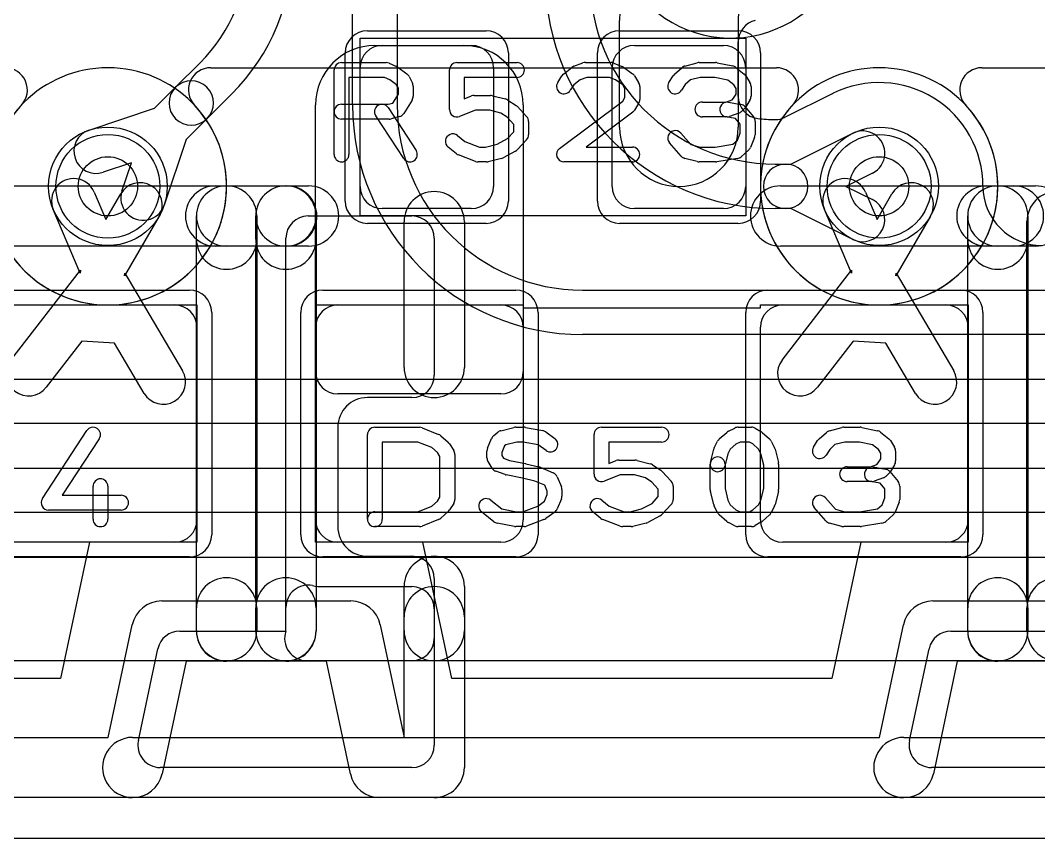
# Model space of a CAD drawing. Extents: x 0 to 23.1, y -0.5 to 20.
# Drawn here: x 5.005 to 8.438, y 0 to 2.76 of the extents above; entities that cross this region are included whole.
import ezdxf

# ---------------------------------------------------------------- set-up
doc = ezdxf.new("R2010")
doc.units = 0
for name, color, linetype in [('Hole', 1, 'CONTINUOUS'), ('L1', 3, 'CONTINUOUS'), ('L2', 3, 'CONTINUOUS'), ('L3', 3, 'CONTINUOUS'), ('L4', 3, 'CONTINUOUS'), ('MetalMask-A', 176, 'CONTINUOUS'), ('Outline', 7, 'CONTINUOUS'), ('PartsArea-A', 111, 'CONTINUOUS'), ('PartsSilk-A', 221, 'CONTINUOUS'), ('Resist-A', 2, 'CONTINUOUS'), ('Resist-B', 2, 'CONTINUOUS'), ('Silk-A', 140, 'CONTINUOUS')]:
    doc.layers.add(name, color=color, linetype=linetype)

msp = doc.modelspace()

# ---------------------------------------------------------------- linework, layer by layer
at = {"layer": 'Hole'}
for centre in [(5.3, 2.2), (7.9, 2.2)]:
    msp.add_circle(centre, 0.1, dxfattribs=at)
at = {"layer": 'L1'}
for p, q in [((7.025, 2.4), (7.025, 2.75931)), ((7.425, 2.75931), (7.425, 2.4)), ((6.2, 2.675), (6.5, 2.675)), ((6.225, 2.675), (6.525, 2.675)), ((7.075, 2.675), (7.375, 2.675)), ((6.15, 2.2), (6.15, 2.6)), ((6.6, 2.6), (6.6, 2.2)), ((7, 2.2), (7, 2.6)), ((7.45, 2.6), (7.45, 2.2)), ((6, 1.57497), (6, 2.475)), ((6.7, 2.475), (6.7, 1.57497)), ((5.25396, 2.1805), (5.29302, 2.08822)), ((5.29302, 2.08822), (5.34326, 2.17492)), ((7.85396, 2.1805), (7.89302, 2.08822)), ((7.89302, 2.08822), (7.94326, 2.17492)), ((5.20658, 1.9076), (5.11582, 2.12204)), ((5.47304, 2.09972), (5.35628, 1.89824)), ((6.525, 2.125), (6.225, 2.125)), ((7.375, 2.125), (7.075, 2.125)), ((7.80658, 1.9076), (7.71582, 2.12204)), ((8.07304, 2.09972), (7.95628, 1.89824)), ((4.97314, 1.61412), (5.20715, 1.91672)), ((5.20715, 1.91672), (5.20658, 1.9076)), ((5.35628, 1.89824), (5.35685, 1.90736)), ((5.35685, 1.90736), (5.55137, 1.57799)), ((7.57314, 1.61412), (7.80715, 1.91672)), ((7.80715, 1.91672), (7.80658, 1.9076)), ((7.95628, 1.89824), (7.95685, 1.90736)), ((7.95685, 1.90736), (8.15137, 1.57799)), ((4.975, 1.8), (5.525, 1.8)), ((6.075, 1.8), (6.625, 1.8)), ((7.575, 1.8), (8.125, 1.8)), ((5.6, 1.725), (5.6, 1.075)), ((6, 1.075), (6, 1.725)), ((6.7, 1.725), (6.7, 1.075)), ((7.5, 1.075), (7.5, 1.725)), ((8.2, 1.725), (8.2, 1.075)), ((5.21207, 1.67788), (5.0918, 1.52236)), ((5.32223, 1.671), (5.21207, 1.67788)), ((5.42221, 1.50171), (5.32223, 1.671)), ((7.81207, 1.67788), (7.6918, 1.52236)), ((7.92223, 1.671), (7.81207, 1.67788)), ((8.02221, 1.50171), (7.92223, 1.671)), ((6.62503, 1.5), (6.07497, 1.5)), ((5.525, 1), (4.975, 1)), ((6.625, 1), (6.075, 1)), ((8.125, 1), (7.575, 1))]:
    msp.add_line(p, q, dxfattribs=at)
for centre in [(5.3, 2.2), (7.9, 2.2)]:
    msp.add_circle(centre, 0.2, dxfattribs=at)
for centre, radius, start, end in [((7.625, 2.75931), 0.6, 134.99932, 180), ((7.625, 2.75931), 0.2, 135, 180), ((6.2, 2.475), 0.2, 90, 180), ((6.225, 2.6), 0.075, 90, 180), ((6.5, 2.475), 0.2, 0, 90), ((6.525, 2.6), 0.075, 0, 90), ((7.075, 2.6), 0.075, 90, 180), ((7.375, 2.6), 0.075, 0, 90), ((7.225, 2.4), 0.2, 180, 0), ((5.18489, 2.15127), 0.075, 22.93778, -157.05907), ((5.40815, 2.13732), 0.075, -30.08981, 149.90819), ((6.225, 2.2), 0.075, 180, -90), ((6.525, 2.2), 0.075, -90, 0), ((7.075, 2.2), 0.075, 180, -90), ((7.375, 2.2), 0.075, -90, 0), ((7.78489, 2.15127), 0.075, 22.93778, -157.05907), ((8.00815, 2.13732), 0.075, -30.08981, 149.90819), ((5.525, 1.725), 0.075, 0, 90), ((6.075, 1.725), 0.075, 90, 180), ((6.625, 1.725), 0.075, 0, 90), ((7.575, 1.725), 0.075, 90, 180), ((8.125, 1.725), 0.075, 0, 90), ((5.03247, 1.56824), 0.075, 142.28515, -37.71563), ((7.63247, 1.56824), 0.075, 142.28515, -37.71563), ((5.48679, 1.53985), 0.075, -149.43453, 30.56518), ((6.07497, 1.57497), 0.07497, 180, -90), ((6.62503, 1.57497), 0.07497, -90, 0), ((8.08679, 1.53985), 0.075, -149.43453, 30.56518), ((5.525, 1.075), 0.075, -90, 0), ((6.075, 1.075), 0.075, 180, -90), ((6.625, 1.075), 0.075, -90, 0), ((7.575, 1.075), 0.075, 180, -90), ((8.125, 1.075), 0.075, -90, 0)]:
    msp.add_arc(centre, radius, start, end, dxfattribs=at)
at = {"layer": 'L2'}
msp.add_line((20.22071, 0.6), (2.37929, 0.6), dxfattribs=at)
for centre, start, end in [((7.39999, 3.10002), -179.47722, 12.16358), ((5.3, 2.2), 90, -90), ((5.3, 2.2), -90, 90), ((7.9, 2.2), 90, -90), ((7.9, 2.2), -90, 90)]:
    msp.add_arc(centre, 0.40004, start, end, dxfattribs=at)
at = {"layer": 'L3'}
for p, q in [((5.64651, 2.59996), (7.5535, 2.59996)), ((8.24651, 2.59996), (9.9535, 2.59996)), ((20.22071, 0.6), (2.37929, 0.6))]:
    msp.add_line(p, q, dxfattribs=at)
for centre, radius, start, end in [((4.9535, 2.52496), 0.075, -43.66025, 90), ((5.6465, 2.52495), 0.07501, 89.99236, -136.83681), ((7.5535, 2.52496), 0.075, -43.66025, 90), ((8.2465, 2.52495), 0.07501, 89.99236, -136.83681), ((5.29999, 2.19998), 0.40005, 136.92761, 43.16258), ((7.89999, 2.19998), 0.40005, 136.92761, 43.16258)]:
    msp.add_arc(centre, radius, start, end, dxfattribs=at)
at = {"layer": 'L4'}
for p, q in [((6.125, 2.47499), (6.125, 6.85)), ((6.275, 6.85), (6.275, 2.47499)), ((7.42504, 2.50317), (7.42504, 2.68689)), ((5.52796, 2.53402), (5.61098, 2.61704)), ((5.45745, 2.46351), (5.52796, 2.53402)), ((5.71705, 2.51097), (5.63402, 2.42796)), ((7.74206, 2.51239), (7.58279, 2.43293)), ((5.23659, 2.38968), (5.45745, 2.46351)), ((5.63402, 2.42796), (5.56351, 2.35745)), ((7.60234, 2.275), (7.81071, 2.37896)), ((5.56351, 2.35745), (5.48968, 2.13659)), ((5.37919, 2.27919), (5.28415, 2.24742)), ((5.34742, 2.18415), (5.37919, 2.27919)), ((7.55, 2.275), (7.585, 2.275)), ((7.585, 2.275), (7.60234, 2.275)), ((7.87767, 2.24474), (7.788, 2.2)), ((7.788, 2.2), (7.87767, 2.15526)), ((8.25004, 2.20003), (8.25004, 2.20007)), ((7.585, 2.125), (7.55, 2.125)), ((7.60234, 2.125), (7.585, 2.125)), ((7.81071, 2.02104), (7.60234, 2.125)), ((6.9, 1.84999), (9.61198, 1.84999)), ((9.61198, 1.69999), (6.9, 1.69999)), ((4.91234, 1.54995), (12.11192, 1.54995)), ((12.11192, 1.39995), (4.91234, 1.39995)), ((4.78812, 1.24991), (16.13658, 1.24991)), ((16.13658, 1.09991), (4.78812, 1.09991)), ((4.78812, 0.94987), (16.13658, 0.94987)), ((20.22071, 0.6), (2.37929, 0.6))]:
    msp.add_line(p, q, dxfattribs=at)
for centre in [(5.3, 2.2), (7.9, 2.2)]:
    msp.add_circle(centre, 0.2, dxfattribs=at)
for centre, radius, start, end in [((5.215, 3.01302), 0.56, -45, 0.00102), ((5.215, 3.01302), 0.71, -45, 0.00081), ((7.55, 2.9), 0.775, 180, -90), ((7.55, 2.9), 0.625, 180, -90), ((7.50004, 2.68689), 0.075, 103.61192, 180), ((5.58099, 2.48099), 0.075, -45, 135), ((7.89999, 2.19999), 0.35005, 0.01309, 116.26933), ((5.58099, 2.48099), 0.075, 135, -45), ((7.89449, 2.19727), 0.35005, 115.68663, 115.814), ((7.71025, 2.58032), 0.075, -64.31299, -62.345), ((6.9, 2.47499), 0.775, 180, -90), ((6.9, 2.47499), 0.625, 180, -90), ((7.50004, 2.50317), 0.075, 180, -97.17713), ((7.55001, 2.9), 0.47496, -97.17709, -90.10013), ((7.54931, 2.50004), 0.075, -90.09931, -63.4862), ((5.26037, 2.31855), 0.075, 108.48568, -71.51587), ((7.84419, 2.31185), 0.075, -63.4862, 116.51596), ((7.585, 2.2), 0.075, 90, -90), ((7.585, 2.2), 0.075, -90, 90), ((8.45004, 2.20003), 0.2, 180, -90), ((5.41855, 2.16037), 0.075, 161.51432, -18.48413), ((7.84419, 2.08815), 0.075, -116.5138, 63.48404)]:
    msp.add_arc(centre, radius, start, end, dxfattribs=at)
at = {"layer": 'MetalMask-A'}
for p, q in [((6.225, 2.675), (6.525, 2.675)), ((7.075, 2.675), (7.375, 2.675)), ((6.15, 2.2), (6.15, 2.6)), ((6.6, 2.6), (6.6, 2.2)), ((7, 2.2), (7, 2.6)), ((7.45, 2.6), (7.45, 2.2)), ((6.525, 2.125), (6.225, 2.125)), ((7.375, 2.125), (7.075, 2.125)), ((4.975, 1.8), (5.525, 1.8)), ((6.075, 1.8), (6.625, 1.8)), ((7.575, 1.8), (8.125, 1.8)), ((5.6, 1.725), (5.6, 1.075)), ((6, 1.075), (6, 1.725)), ((6.7, 1.725), (6.7, 1.075)), ((7.5, 1.075), (7.5, 1.725)), ((8.2, 1.725), (8.2, 1.075)), ((5.525, 1), (4.975, 1)), ((6.625, 1), (6.075, 1)), ((8.125, 1), (7.575, 1))]:
    msp.add_line(p, q, dxfattribs=at)
for centre, start, end in [((6.225, 2.6), 90, 180), ((6.525, 2.6), 0, 90), ((7.075, 2.6), 90, 180), ((7.375, 2.6), 0, 90), ((6.225, 2.2), 180, -90), ((6.525, 2.2), -90, 0), ((7.075, 2.2), 180, -90), ((7.375, 2.2), -90, 0), ((5.525, 1.725), 0, 90), ((6.075, 1.725), 90, 180), ((6.625, 1.725), 0, 90), ((7.575, 1.725), 90, 180), ((8.125, 1.725), 0, 90), ((5.525, 1.075), -90, 0), ((6.075, 1.075), 180, -90), ((6.625, 1.075), -90, 0), ((7.575, 1.075), 180, -90), ((8.125, 1.075), -90, 0)]:
    msp.add_arc(centre, 0.075, start, end, dxfattribs=at)
at = {"layer": 'Outline'}
msp.add_line((20.65, 0), (1.95, 0), dxfattribs=at)
at = {"layer": 'PartsArea-A'}
for p, q in [((6.15, 2.7), (7.45, 2.7)), ((6.15, 2.1), (6.15, 2.7)), ((7.45, 2.7), (7.45, 2.1)), ((7.45, 2.1), (6.15, 2.1)), ((4.9, 1.8), (5.6, 1.8)), ((5.6, 1.8), (5.6, 1)), ((6, 1), (6, 1.8)), ((6, 1.8), (6.7, 1.8)), ((6.7, 1.8), (6.7, 1.79)), ((6.7, 1.79), (7.5, 1.79)), ((7.5, 1.79), (7.5, 1.8)), ((7.5, 1.8), (8.2, 1.8)), ((8.2, 1.8), (8.2, 1)), ((5.23836, 1), (5.14048, 0.53999)), ((5.6, 1), (5.23836, 1)), ((6.36164, 1), (6, 1)), ((6.45952, 0.54), (6.36164, 1)), ((7.83836, 1), (7.74048, 0.53999)), ((8.2, 1), (7.83836, 1)), ((5.14048, 0.53999), (3.85952, 0.54)), ((7.74048, 0.53999), (6.45952, 0.54))]:
    msp.add_line(p, q, dxfattribs=at)
at = {"layer": 'PartsSilk-A'}
for p, q in [((6.0875, 2.61759), (6.2375, 2.61759)), ((6.24765, 2.61544), (6.27265, 2.60433)), ((6.47639, 2.61759), (6.67917, 2.61759)), ((6.87063, 2.60497), (6.90118, 2.61608)), ((6.90972, 2.61759), (6.99583, 2.61759)), ((7.00511, 2.6158), (7.03289, 2.60469)), ((7.24495, 2.60564), (7.28662, 2.61675)), ((7.29306, 2.61759), (7.34861, 2.61759)), ((7.35376, 2.61705), (7.40654, 2.60594)), ((6.0625, 2.30741), (6.0625, 2.59259)), ((6.2772, 2.6017), (6.30776, 2.57948)), ((6.45139, 2.45926), (6.45139, 2.59259)), ((6.83577, 2.57878), (6.86355, 2.601)), ((7.03831, 2.6017), (7.06887, 2.57948)), ((7.20978, 2.57795), (7.23478, 2.60017)), ((7.41701, 2.601), (7.44479, 2.57878)), ((6.2322, 2.56759), (6.1125, 2.56759)), ((6.1125, 2.56759), (6.1125, 2.30741)), ((6.24993, 2.55971), (6.2322, 2.56759)), ((6.27343, 2.54263), (6.24993, 2.55971)), ((6.27917, 2.53114), (6.27343, 2.54263)), ((6.31542, 2.57044), (6.32653, 2.54822)), ((6.67917, 2.56759), (6.50139, 2.56759)), ((6.50139, 2.56759), (6.50139, 2.49554)), ((6.8163, 2.55029), (6.83019, 2.57251)), ((6.87033, 2.5424), (6.8587, 2.52379)), ((6.89158, 2.55939), (6.87033, 2.5424)), ((6.91412, 2.56759), (6.89158, 2.55939)), ((6.99102, 2.56759), (6.91412, 2.56759)), ((7.01143, 2.55943), (6.99102, 2.56759)), ((7.03554, 2.54189), (7.01143, 2.55943)), ((7.04306, 2.52987), (7.03554, 2.54189)), ((7.07537, 2.57251), (7.08926, 2.55029)), ((7.1913, 2.55029), (7.20519, 2.57251)), ((7.24568, 2.54296), (7.2337, 2.52379)), ((7.26356, 2.55885), (7.24568, 2.54296)), ((7.29634, 2.56759), (7.26356, 2.55885)), ((7.34601, 2.56759), (7.29634, 2.56759)), ((7.39042, 2.55824), (7.34601, 2.56759)), ((7.41023, 2.5424), (7.39042, 2.55824)), ((7.41806, 2.52987), (7.41023, 2.5424)), ((7.45037, 2.57251), (7.46426, 2.55029)), ((6.26042, 2.48087), (6.27917, 2.51087)), ((6.27917, 2.51087), (6.27917, 2.53114)), ((6.32917, 2.53704), (6.32917, 2.5037)), ((6.53472, 2.50648), (6.59028, 2.50648)), ((7.04306, 2.49976), (7.04306, 2.52987)), ((7.09306, 2.53704), (7.09306, 2.49259)), ((7.40948, 2.49715), (7.41806, 2.51087)), ((7.41806, 2.51087), (7.41806, 2.52987)), ((7.46806, 2.53704), (7.46806, 2.5037)), ((6.0875, 2.47685), (6.24533, 2.47685)), ((6.24533, 2.47685), (6.26042, 2.48087)), ((6.32537, 2.49045), (6.29759, 2.44601)), ((6.50139, 2.49554), (6.52582, 2.50484)), ((6.59634, 2.50573), (6.64078, 2.49462)), ((6.64859, 2.49117), (6.67637, 2.47265)), ((6.82247, 2.32739), (7.03543, 2.48756)), ((7.03543, 2.48756), (7.04306, 2.49976)), ((7.08926, 2.47934), (7.07537, 2.45712)), ((7.30417, 2.48426), (7.3831, 2.48426)), ((7.3831, 2.48426), (7.4043, 2.49197)), ((7.39188, 2.48387), (7.43355, 2.47646)), ((7.4043, 2.49197), (7.40948, 2.49715)), ((7.46426, 2.49045), (7.45037, 2.46823)), ((6.29714, 2.29373), (6.20269, 2.43817)), ((6.24453, 2.46553), (6.33898, 2.32109)), ((6.53932, 2.45648), (6.48529, 2.4359)), ((6.5872, 2.45648), (6.53932, 2.45648)), ((6.62446, 2.44717), (6.5872, 2.45648)), ((6.64612, 2.43273), (6.62446, 2.44717)), ((6.68093, 2.46875), (6.71149, 2.43542)), ((7.0692, 2.45039), (6.91233, 2.33241)), ((7.4266, 2.44687), (7.39604, 2.43576)), ((7.44685, 2.4638), (7.43574, 2.45269)), ((7.44838, 2.46785), (7.47615, 2.43452)), ((6.24861, 2.42685), (6.0875, 2.42685)), ((6.28283, 2.4351), (6.25505, 2.42769)), ((6.66806, 2.40879), (6.64612, 2.43273)), ((6.66806, 2.3838), (6.66806, 2.40879)), ((6.71806, 2.41852), (6.71806, 2.37407)), ((7.3875, 2.43426), (7.30417, 2.43426)), ((7.41581, 2.42883), (7.38312, 2.43465)), ((7.43194, 2.40947), (7.41581, 2.42883)), ((7.43194, 2.37907), (7.43194, 2.40947)), ((7.48194, 2.41852), (7.48194, 2.37407)), ((6.47812, 2.37137), (6.50284, 2.3516)), ((6.64696, 2.36079), (6.66806, 2.3838)), ((7.23131, 2.37942), (7.26519, 2.34071)), ((7.42218, 2.35563), (7.43194, 2.37907)), ((6.50284, 2.3516), (6.55321, 2.33241)), ((6.57331, 2.33241), (6.61178, 2.34203)), ((6.61178, 2.34203), (6.64696, 2.36079)), ((6.71149, 2.35717), (6.68093, 2.32384)), ((7.23258, 2.30206), (7.19369, 2.3465)), ((7.26519, 2.34071), (7.29634, 2.33241)), ((7.34662, 2.33241), (7.40691, 2.34205)), ((7.40691, 2.34205), (7.42218, 2.35563)), ((7.48002, 2.36446), (7.46614, 2.33113)), ((6.47466, 2.31011), (6.44688, 2.33233)), ((6.53971, 2.28405), (6.48138, 2.30627)), ((6.55321, 2.33241), (6.57331, 2.33241)), ((6.67426, 2.31868), (6.63259, 2.29646)), ((6.91233, 2.33241), (7.06806, 2.33241)), ((7.29634, 2.33241), (7.34662, 2.33241)), ((7.45967, 2.32205), (7.43467, 2.29983)), ((6.57639, 2.28241), (6.54861, 2.28241)), ((6.62689, 2.29427), (6.58245, 2.28316)), ((7.06806, 2.28241), (6.8375, 2.28241)), ((7.28662, 2.28325), (7.24495, 2.29436)), ((7.34861, 2.28241), (7.29306, 2.28241)), ((7.42201, 2.29383), (7.35256, 2.28272)), ((4.96778, 2.2016), (5.9, 2.2016)), ((5.7, 2.2016), (5.97666, 2.2016)), ((5.9, 2.2016), (5.97666, 2.2016)), ((7.56778, 2.2016), (8.42666, 2.2016)), ((8.3, 2.2016), (8.42666, 2.2016)), ((5.5984, 0.7), (5.5984, 2.1)), ((5.8016, 2.1), (5.8016, 0.8016)), ((5.975, 2.1), (6.325, 2.1)), ((6.0016, 2.1), (6.0016, 0.7)), ((8.1984, 0.7), (8.1984, 2.1)), ((8.4016, 2.1), (8.4016, 0.8016)), ((6.2984, 1.58918), (6.2984, 2.08081)), ((6.5016, 2.08081), (6.5016, 1.58918)), ((8.3984, 0.8016), (8.3984, 2.0812)), ((5.7984, 1.9984), (4.96778, 1.9984)), ((5.97666, 1.9984), (5.7, 1.9984)), ((5.7984, 0.8016), (5.7984, 1.9984)), ((5.9, 0.7), (5.9, 2.025)), ((5.97666, 1.9984), (5.9, 1.9984)), ((6.4, 2.025), (6.4, 1.56258)), ((8.42666, 1.9984), (7.56778, 1.9984)), ((8.42666, 1.9984), (8.3, 1.9984)), ((6.325, 1.48758), (6.175, 1.48758)), ((5.07907, 1.14662), (5.22907, 1.37625)), ((6.075, 1.38758), (6.075, 1.0524)), ((6.2, 1.38758), (6.35, 1.38758)), ((6.35928, 1.38579), (6.41484, 1.36357)), ((6.6245, 1.37572), (6.66894, 1.38683)), ((6.675, 1.38758), (6.70278, 1.38758)), ((6.70746, 1.38714), (6.76579, 1.37603)), ((6.96389, 1.38758), (7.16667, 1.38758)), ((7.3916, 1.37383), (7.41382, 1.38494)), ((7.425, 1.38758), (7.46944, 1.38758)), ((7.48184, 1.38429), (7.50129, 1.37318)), ((7.73245, 1.37563), (7.77412, 1.38674)), ((7.78056, 1.38758), (7.83611, 1.38758)), ((7.84126, 1.38704), (7.89404, 1.37593)), ((5.27093, 1.34891), (5.14619, 1.15795)), ((6.175, 1.0774), (6.175, 1.36258)), ((6.42217, 1.35905), (6.44717, 1.33683)), ((6.5797, 1.31665), (6.59359, 1.34998)), ((6.60105, 1.35988), (6.61494, 1.37099)), ((6.77581, 1.37169), (6.80637, 1.34947)), ((6.93889, 1.22925), (6.93889, 1.36258)), ((7.34431, 1.31821), (7.35542, 1.34043)), ((7.36117, 1.34794), (7.38617, 1.37016)), ((7.5055, 1.37016), (7.5305, 1.34794)), ((7.53625, 1.34043), (7.54736, 1.31821)), ((7.6788, 1.32028), (7.69269, 1.3425)), ((7.69728, 1.34794), (7.72228, 1.37016)), ((7.90451, 1.37099), (7.93229, 1.34877)), ((7.93787, 1.3425), (7.95176, 1.32028)), ((6.34519, 1.33758), (6.225, 1.33758)), ((6.225, 1.33758), (6.225, 1.0774)), ((6.39222, 1.31877), (6.34519, 1.33758)), ((6.41126, 1.30184), (6.39222, 1.31877)), ((6.45176, 1.33138), (6.46564, 1.30916)), ((6.57778, 1.2848), (6.57778, 1.30703)), ((6.63728, 1.32483), (6.62778, 1.30203)), ((6.64192, 1.32854), (6.63728, 1.32483)), ((6.67808, 1.33758), (6.64192, 1.32854)), ((6.70042, 1.33758), (6.67808, 1.33758)), ((6.75093, 1.32796), (6.70042, 1.33758)), ((6.77697, 1.30903), (6.75093, 1.32796)), ((7.16667, 1.33758), (6.98889, 1.33758)), ((6.98889, 1.33758), (6.98889, 1.26553)), ((7.33131, 1.26864), (7.34242, 1.31309)), ((7.39799, 1.31376), (7.39026, 1.2983)), ((7.41692, 1.33059), (7.39799, 1.31376)), ((7.4309, 1.33758), (7.41692, 1.33059)), ((7.4628, 1.33758), (7.4309, 1.33758)), ((7.47423, 1.33105), (7.4628, 1.33758)), ((7.49368, 1.31376), (7.47423, 1.33105)), ((7.50141, 1.2983), (7.49368, 1.31376)), ((7.54925, 1.31309), (7.56036, 1.26864)), ((7.73318, 1.31295), (7.7212, 1.29378)), ((7.75106, 1.32884), (7.73318, 1.31295)), ((7.78384, 1.33758), (7.75106, 1.32884)), ((7.83351, 1.33758), (7.78384, 1.33758)), ((7.87792, 1.32823), (7.83351, 1.33758)), ((7.89773, 1.31239), (7.87792, 1.32823)), ((7.90556, 1.29986), (7.89773, 1.31239)), ((7.95556, 1.30703), (7.95556, 1.27369)), ((6.41944, 1.28875), (6.41126, 1.30184)), ((6.41944, 1.15123), (6.41944, 1.28875)), ((6.46944, 1.29592), (6.46944, 1.14406)), ((6.59547, 1.24933), (6.58158, 1.27155)), ((6.62778, 1.30203), (6.62778, 1.29197)), ((6.62778, 1.29197), (6.63331, 1.28313)), ((6.63331, 1.28313), (6.65398, 1.27561)), ((6.65398, 1.27561), (6.70768, 1.26487)), ((6.98889, 1.26553), (7.01332, 1.27483)), ((7.02222, 1.27647), (7.07778, 1.27647)), ((7.08384, 1.27572), (7.12828, 1.26461)), ((7.39026, 1.2983), (7.37981, 1.25652)), ((7.51111, 1.2595), (7.50141, 1.2983)), ((7.89698, 1.26714), (7.90556, 1.28086)), ((7.90556, 1.28086), (7.90556, 1.29986)), ((6.63868, 1.22798), (6.60813, 1.23909)), ((6.70884, 1.26461), (6.75328, 1.2535)), ((6.75684, 1.25233), (6.80129, 1.23381)), ((7.13609, 1.26116), (7.16387, 1.24264)), ((7.16843, 1.23874), (7.19899, 1.20541)), ((7.33056, 1.1774), (7.33056, 1.26258)), ((7.38056, 1.26258), (7.38056, 1.18048)), ((7.51111, 1.18048), (7.51111, 1.2595)), ((7.56111, 1.26258), (7.56111, 1.1774)), ((7.79167, 1.25425), (7.8706, 1.25425)), ((7.8706, 1.25425), (7.8918, 1.26196)), ((7.87938, 1.25386), (7.92105, 1.24645)), ((7.8918, 1.26196), (7.89698, 1.26714)), ((7.93588, 1.23784), (7.96365, 1.20451)), ((7.95176, 1.26044), (7.93787, 1.23822)), ((6.69729, 1.21596), (6.64232, 1.22696)), ((6.73934, 1.20545), (6.69729, 1.21596)), ((6.77255, 1.19161), (6.73934, 1.20545)), ((6.81475, 1.22035), (6.82864, 1.18702)), ((7.02682, 1.22647), (6.97279, 1.20589)), ((7.0747, 1.22647), (7.02682, 1.22647)), ((7.11196, 1.21716), (7.0747, 1.22647)), ((7.13362, 1.20272), (7.11196, 1.21716)), ((7.15556, 1.17878), (7.13362, 1.20272)), ((7.875, 1.20425), (7.79167, 1.20425)), ((7.90331, 1.19882), (7.87062, 1.20464)), ((7.9141, 1.21686), (7.88354, 1.20575)), ((7.93435, 1.23379), (7.92324, 1.22268)), ((5.25, 1.0774), (5.25, 1.18851)), ((5.3, 1.18851), (5.3, 1.0774)), ((6.78056, 1.1724), (6.77255, 1.19161)), ((6.78056, 1.16018), (6.78056, 1.1724)), ((6.83056, 1.1774), (6.83056, 1.15518)), ((7.15556, 1.15379), (7.15556, 1.17878)), ((7.20556, 1.18851), (7.20556, 1.14406)), ((7.34242, 1.12689), (7.33131, 1.17134)), ((7.38056, 1.18048), (7.39026, 1.14168)), ((7.50141, 1.14168), (7.51111, 1.18048)), ((7.56036, 1.17134), (7.54925, 1.12689)), ((7.91944, 1.17946), (7.90331, 1.19882)), ((7.91944, 1.14906), (7.91944, 1.17946)), ((7.96944, 1.18851), (7.96944, 1.14406)), ((5.14619, 1.15795), (5.34444, 1.15795)), ((6.39222, 1.12121), (6.41126, 1.13814)), ((6.41126, 1.13814), (6.41944, 1.15123)), ((6.59062, 1.14136), (6.62744, 1.11191)), ((6.7491, 1.1218), (6.77129, 1.13793)), ((6.77129, 1.13793), (6.78056, 1.16018)), ((6.82864, 1.14557), (6.81475, 1.11223)), ((6.96562, 1.14136), (6.99034, 1.12159)), ((7.13446, 1.13078), (7.15556, 1.15379)), ((7.39026, 1.14168), (7.39799, 1.12622)), ((7.49368, 1.12622), (7.50141, 1.14168)), ((7.71881, 1.14941), (7.75269, 1.1107)), ((7.90968, 1.12562), (7.91944, 1.14906)), ((7.96752, 1.13445), (7.95364, 1.10112)), ((5.34444, 1.10795), (5.1, 1.10795)), ((6.2, 1.1024), (6.34519, 1.1024)), ((6.34519, 1.1024), (6.39222, 1.12121)), ((6.44717, 1.10315), (6.42217, 1.08093)), ((6.46564, 1.13082), (6.45176, 1.1086)), ((6.60105, 1.06899), (6.55938, 1.10232)), ((6.62744, 1.11191), (6.67736, 1.1024)), ((6.67736, 1.1024), (6.69818, 1.1024)), ((6.69818, 1.1024), (6.7491, 1.1218)), ((6.80637, 1.10162), (6.77581, 1.0794)), ((6.96216, 1.0801), (6.93438, 1.10232)), ((6.99034, 1.12159), (7.04071, 1.1024)), ((7.04071, 1.1024), (7.06081, 1.1024)), ((7.06081, 1.1024), (7.09928, 1.11202)), ((7.09928, 1.11202), (7.13446, 1.13078)), ((7.19899, 1.12716), (7.16843, 1.09383)), ((7.35542, 1.09955), (7.34431, 1.12177)), ((7.39799, 1.12622), (7.41692, 1.10939)), ((7.41692, 1.10939), (7.4309, 1.1024)), ((7.4309, 1.1024), (7.4628, 1.1024)), ((7.4628, 1.1024), (7.47423, 1.10893)), ((7.47423, 1.10893), (7.49368, 1.12622)), ((7.54736, 1.12177), (7.53625, 1.09955)), ((7.72008, 1.07205), (7.68119, 1.11649)), ((7.75269, 1.1107), (7.78384, 1.1024)), ((7.78384, 1.1024), (7.83412, 1.1024)), ((7.83412, 1.1024), (7.89441, 1.11204)), ((7.89441, 1.11204), (7.90968, 1.12562)), ((6.41484, 1.07641), (6.35928, 1.05419)), ((6.77001, 1.07626), (6.71168, 1.05404)), ((7.02721, 1.05404), (6.96888, 1.07626)), ((7.11439, 1.06426), (7.06995, 1.05315)), ((7.16176, 1.08867), (7.12009, 1.06645)), ((7.38617, 1.06982), (7.36117, 1.09204)), ((7.41382, 1.05504), (7.3916, 1.06615)), ((7.50129, 1.0668), (7.48184, 1.05569)), ((7.5305, 1.09204), (7.5055, 1.06982)), ((7.77412, 1.05324), (7.73245, 1.06435)), ((7.94717, 1.09204), (7.92217, 1.06982)), ((6.35, 1.0524), (6.2, 1.0524)), ((6.67032, 1.05284), (6.61199, 1.06395)), ((6.70278, 1.0524), (6.675, 1.0524)), ((7.06389, 1.0524), (7.03611, 1.0524)), ((7.46944, 1.0524), (7.425, 1.0524)), ((7.83611, 1.0524), (7.78056, 1.0524)), ((7.90951, 1.06382), (7.84006, 1.05271)), ((6.175, 0.9524), (6.325, 0.9524)), ((6.4, 0.8774), (6.4, 0.315)), ((6.2984, 0.3416), (6.2984, 0.8508)), ((6.5016, 0.8508), (6.5016, 0.24)), ((5.48124, 0.8016), (5.7984, 0.8016)), ((5.8016, 0.8016), (6.11876, 0.8016)), ((8.08124, 0.8016), (8.3984, 0.8016)), ((8.4016, 0.8016), (8.71876, 0.8016)), ((5.3011, 0.34159), (5.38186, 0.72114)), ((6.21814, 0.72115), (6.2989, 0.3416)), ((7.9011, 0.34159), (7.98186, 0.72114)), ((5.54196, 0.7), (5.9, 0.7)), ((8.14196, 0.7), (8.5, 0.7)), ((5.40264, 0.3306), (5.4686, 0.64061)), ((8.00264, 0.3306), (8.0686, 0.64061)), ((5.5635, 0.5984), (5.48274, 0.21885)), ((5.9, 0.5984), (5.5635, 0.5984)), ((6.0365, 0.5984), (5.7, 0.5984)), ((6.11726, 0.21885), (6.0365, 0.5984)), ((8.1635, 0.5984), (8.08274, 0.21885)), ((8.5, 0.5984), (8.1635, 0.5984)), ((8.6365, 0.5984), (8.3, 0.5984)), ((3.6989, 0.3416), (5.3011, 0.34159)), ((5.38336, 0.34159), (6.2984, 0.3416)), ((6.2989, 0.3416), (7.9011, 0.34159)), ((7.98336, 0.34159), (8.8984, 0.3416)), ((6.325, 0.24), (5.476, 0.23999)), ((8.925, 0.24), (8.076, 0.23999)), ((5.38336, 0.13839), (3.61664, 0.1384)), ((6.4, 0.1384), (5.38336, 0.13839)), ((7.98336, 0.13839), (6.21664, 0.1384)), ((9, 0.1384), (7.98336, 0.13839))]:
    msp.add_line(p, q, dxfattribs=at)
for centre, radius, start, end in [((6.0875, 2.59259), 0.025, 90, 180), ((6.2375, 2.59259), 0.025, 66.04914, 90), ((6.47639, 2.59259), 0.025, 90, 180), ((6.67917, 2.59259), 0.025, -90, 90), ((6.90972, 2.59259), 0.025, 90, 109.98461), ((6.99583, 2.59259), 0.025, 68.2071, 90), ((7.29306, 2.59259), 0.025, 90, 104.92885), ((7.34861, 2.59259), 0.025, 78.11016, 90), ((6.2625, 2.58148), 0.025, 53.98274, 66.03964), ((6.29306, 2.55926), 0.025, 26.56505, 53.97932), ((6.85139, 2.55926), 0.025, 128.66697, 147.98998), ((6.87917, 2.58148), 0.025, 109.97919, 128.65478), ((7.02361, 2.58148), 0.025, 53.98274, 68.20215), ((7.05417, 2.55926), 0.025, 32.00538, 53.97932), ((7.22639, 2.55926), 0.025, 131.62783, 147.98998), ((7.25139, 2.58148), 0.025, 104.92551, 131.63069), ((7.40139, 2.58148), 0.025, 51.33303, 78.11298), ((7.42917, 2.55926), 0.025, 32.00538, 51.34522), ((6.30417, 2.53704), 0.025, 0, 26.56505), ((6.8375, 2.53704), 0.025, 147.99462, -32.01002), ((7.06806, 2.53704), 0.025, 0, 32.01002), ((7.2125, 2.53704), 0.025, 147.99462, -32.01002), ((7.44306, 2.53704), 0.025, 0, 32.01002), ((6.53472, 2.48148), 0.025, 90, 110.85364), ((6.59028, 2.48148), 0.025, 75.96932, 90), ((6.0875, 2.45185), 0.025, 90, -90), ((6.22361, 2.45185), 0.025, 33.18146, -146.81914), ((6.30417, 2.5037), 0.025, -32.00538, 0), ((6.63472, 2.47037), 0.025, 56.30358, 75.96376), ((6.6625, 2.45185), 0.025, 42.5203, 56.30993), ((7.06806, 2.49259), 0.025, -32.00538, 0), ((7.30417, 2.45926), 0.025, 90, -90), ((7.3875, 2.45926), 0.025, 79.90837, -100.08326), ((7.42917, 2.45185), 0.025, 39.7909, 79.91674), ((7.44306, 2.5037), 0.025, -32.00538, 0), ((6.27639, 2.45926), 0.025, -75.07449, -32.01002), ((6.47639, 2.45926), 0.025, 180, -69.1435), ((7.05417, 2.47037), 0.025, -53.0476, -32.01002), ((7.41806, 2.47037), 0.025, -70.02864, -45), ((7.42917, 2.48148), 0.025, -45, -32.01002), ((6.24861, 2.45185), 0.025, -90, -75.06473), ((6.69306, 2.41852), 0.025, 0, 42.51745), ((7.3875, 2.45926), 0.025, -90, -70.02141), ((7.45694, 2.41852), 0.025, 0, 39.8005), ((6.4625, 2.35185), 0.025, 51.33303, -128.65478), ((6.69306, 2.37407), 0.025, -42.5203, 0), ((7.2125, 2.36296), 0.025, 41.18808, -138.81042), ((7.45694, 2.37407), 0.025, -22.60576, 0), ((6.0875, 2.30741), 0.025, 180, 0), ((6.31806, 2.30741), 0.025, -146.81854, 33.18086), ((6.49028, 2.32963), 0.025, -128.66697, -110.85364), ((6.6625, 2.34074), 0.025, -61.9383, -42.51745), ((6.8375, 2.30741), 0.025, 126.9524, -90), ((7.06806, 2.30741), 0.025, -90, 90), ((7.25139, 2.31852), 0.025, -138.81192, -104.92885), ((7.44306, 2.34074), 0.025, -48.37217, -22.60888), ((6.54861, 2.30741), 0.025, -110.8565, -90), ((6.57639, 2.30741), 0.025, -90, -75.96376), ((6.62083, 2.31852), 0.025, -75.96932, -61.9318), ((7.29306, 2.30741), 0.025, -104.92551, -90), ((7.34861, 2.30741), 0.025, -90, -80.91133), ((7.41806, 2.31852), 0.025, -80.91063, -48.36931), ((5.7, 2.1), 0.1016, 90, -90), ((5.7, 2.1), 0.1016, 0, 180), ((5.9, 2.1), 0.1016, 90, -90), ((5.9, 2.1), 0.1016, 0, 90), ((5.97666, 2.1), 0.1016, -90, 90), ((5.97666, 2.1), 0.1016, -90, 90), ((7.56778, 2.1), 0.1016, 90, -90), ((8.3, 2.1), 0.1016, 0, 180), ((8.3, 2.1), 0.1016, 90, -90), ((8.42666, 2.1), 0.1016, -90, 90), ((8.42666, 2.1), 0.1016, -90, 90), ((6.4, 2.08081), 0.1016, 0, 180), ((8.5, 2.0812), 0.1016, 0, 180), ((5.975, 2.025), 0.075, 90, 180), ((6.325, 2.025), 0.075, 0, 90), ((6.4, 1.58918), 0.1016, 180, 0), ((6.325, 1.56258), 0.075, -90, 0), ((6.175, 1.38758), 0.1, 90, 180), ((5.25, 1.36258), 0.025, -33.14974, 146.84644), ((6.2, 1.36258), 0.025, 90, 180), ((6.35, 1.36258), 0.025, 68.2071, 90), ((6.63056, 1.35147), 0.025, 104.03068, 128.66697), ((6.675, 1.36258), 0.025, 90, 104.03068), ((6.70278, 1.36258), 0.025, 79.21141, 90), ((6.76111, 1.35147), 0.025, 53.98274, 79.21141), ((6.96389, 1.36258), 0.025, 90, 180), ((7.16667, 1.36258), 0.025, -90, 90), ((7.40278, 1.35147), 0.025, 116.56505, 131.62783), ((7.425, 1.36258), 0.025, 90, 116.56505), ((7.46944, 1.36258), 0.025, 60.26649, 90), ((7.48889, 1.35147), 0.025, 48.37217, 60.26649), ((7.73889, 1.35147), 0.025, 104.92551, 131.63069), ((7.78056, 1.36258), 0.025, 90, 104.92885), ((7.83611, 1.36258), 0.025, 78.11016, 90), ((7.88889, 1.35147), 0.025, 51.33303, 78.11298), ((6.40556, 1.34036), 0.025, 48.37217, 68.20215), ((6.61667, 1.34036), 0.025, 128.66697, 157.37309), ((6.79167, 1.32925), 0.025, -126.01726, 53.97932), ((7.37778, 1.32925), 0.025, 131.62783, 153.43495), ((7.51389, 1.32925), 0.025, 26.56505, 48.37217), ((7.71389, 1.32925), 0.025, 131.62783, 147.98998), ((7.91667, 1.32925), 0.025, 32.00538, 51.34522), ((6.43056, 1.31814), 0.025, 31.98594, 48.36931), ((6.44444, 1.29592), 0.025, 0, 31.99147), ((6.60278, 1.30703), 0.025, 157.37309, 180), ((7.36667, 1.30703), 0.025, 153.43495, 165.96932), ((7.525, 1.30703), 0.025, 14.03068, 26.56505), ((7.7, 1.30703), 0.025, 147.99462, -32.01002), ((7.93056, 1.30703), 0.025, 0, 32.01002), ((6.60278, 1.2848), 0.025, 180, -147.99462), ((7.02222, 1.25147), 0.025, 90, 110.85364), ((7.07778, 1.25147), 0.025, 75.96932, 90), ((7.35556, 1.26258), 0.025, 0, 180), ((7.93056, 1.27369), 0.025, -32.00538, 0), ((6.61667, 1.26258), 0.025, -147.99462, -109.97919), ((6.70278, 1.24036), 0.025, 75.96932, 78.69205), ((6.74722, 1.22925), 0.025, 67.37309, 75.96376), ((7.12222, 1.24036), 0.025, 56.30358, 75.96376), ((7.15, 1.22184), 0.025, 42.5203, 56.30993), ((7.35556, 1.26258), 0.025, 165.96932, -14.03321), ((7.53611, 1.26258), 0.025, 0, 14.03068), ((7.79167, 1.22925), 0.025, 90, -90), ((7.875, 1.22925), 0.025, 79.90837, -100.08326), ((7.91667, 1.22184), 0.025, 39.7909, 79.91674), ((7.91667, 1.25147), 0.025, -45, -32.01002), ((5.275, 1.18851), 0.025, 0, 180), ((6.64722, 1.25147), 0.025, -109.97919, -101.30544), ((6.79167, 1.21073), 0.025, 22.62692, 67.38105), ((6.96389, 1.22925), 0.025, 180, -69.1435), ((7.18056, 1.18851), 0.025, 0, 42.51745), ((7.875, 1.22925), 0.025, -90, -70.02141), ((7.90556, 1.24036), 0.025, -70.02864, -45), ((7.94444, 1.18851), 0.025, 0, 39.8005), ((6.80556, 1.1774), 0.025, 0, 22.62353), ((7.35556, 1.1774), 0.025, 180, -165.96932), ((7.53611, 1.1774), 0.025, -14.03068, 0), ((5.1, 1.13295), 0.025, 146.85026, -90), ((5.34444, 1.13295), 0.025, -90, 90), ((6.44444, 1.14406), 0.025, -31.98594, 0), ((6.575, 1.12184), 0.025, 51.33303, -128.65478), ((6.80556, 1.15518), 0.025, -22.60576, 0), ((6.95, 1.12184), 0.025, 51.33303, -128.65478), ((7.18056, 1.14406), 0.025, -42.5203, 0), ((7.7, 1.13295), 0.025, 41.18808, -138.81042), ((7.94444, 1.14406), 0.025, -22.60576, 0), ((6.2, 1.0774), 0.025, 90, -90), ((6.43056, 1.12184), 0.025, -48.37217, -31.99147), ((6.79167, 1.12184), 0.025, -53.98274, -22.61742), ((7.36667, 1.13295), 0.025, -165.96932, -153.43495), ((7.37778, 1.11073), 0.025, -153.43495, -131.62783), ((7.51389, 1.11073), 0.025, -48.37217, -26.56505), ((7.525, 1.13295), 0.025, -26.56505, -14.03068), ((7.93056, 1.11073), 0.025, -48.37217, -22.60888), ((5.275, 1.0774), 0.025, 180, 0), ((6.2, 1.0774), 0.025, 180, 0), ((6.40556, 1.09962), 0.025, -68.2071, -48.36931), ((6.61667, 1.08851), 0.025, -128.66697, -100.78385), ((6.76111, 1.09962), 0.025, -69.1435, -53.97932), ((6.97778, 1.09962), 0.025, -128.66697, -110.85364), ((7.10833, 1.08851), 0.025, -75.96932, -61.9318), ((7.15, 1.11073), 0.025, -61.9383, -42.51745), ((7.40278, 1.08851), 0.025, -131.62783, -116.56505), ((7.48889, 1.08851), 0.025, -60.26649, -48.37217), ((7.73889, 1.08851), 0.025, -138.81192, -104.92885), ((7.90556, 1.08851), 0.025, -80.91063, -48.36931), ((6.175, 1.0524), 0.1, 180, -90), ((6.35, 1.0774), 0.025, -90, -68.20215), ((6.675, 1.0774), 0.025, -100.78859, -90), ((6.70278, 1.0774), 0.025, -90, -69.14636), ((7.03611, 1.0774), 0.025, -110.8565, -90), ((7.06389, 1.0774), 0.025, -90, -75.96376), ((7.425, 1.0774), 0.025, -116.56505, -90), ((7.46944, 1.0774), 0.025, -90, -60.26649), ((7.78056, 1.0774), 0.025, -104.92551, -90), ((7.83611, 1.0774), 0.025, -90, -80.91133), ((6.4, 0.8508), 0.1016, 0, 180), ((6.325, 0.8774), 0.075, 0, 90), ((5.48124, 0.7), 0.1016, 90, 167.9911), ((6.11876, 0.7), 0.1016, 12.01441, 90), ((8.08124, 0.7), 0.1016, 90, 167.9911), ((5.54196, 0.625), 0.075, 90, 167.98789), ((5.7, 0.7), 0.1016, 180, -90), ((5.9, 0.7), 0.1016, -90, 0), ((8.14196, 0.625), 0.075, 90, 167.98789), ((8.3, 0.7), 0.1016, 180, -90), ((5.38336, 0.23999), 0.1016, 90, -89.99944), ((5.476, 0.31499), 0.075, 167.98741, -89.99944), ((6.325, 0.315), 0.075, -90, 0), ((7.98336, 0.23999), 0.1016, 90, -89.99944), ((8.076, 0.31499), 0.075, 167.98741, -89.99944), ((5.38336, 0.23999), 0.1016, -90, -12.01214), ((6.21664, 0.24), 0.1016, -167.98559, -90.00032), ((6.4, 0.24), 0.1016, -90, 0), ((7.98336, 0.23999), 0.1016, -90, -12.01214)]:
    msp.add_arc(centre, radius, start, end, dxfattribs=at)
at = {"layer": 'Resist-A'}
for p, q in [((6.175, 2.725), (6.575, 2.725)), ((7.025, 2.725), (7.425, 2.725)), ((6.1, 2.15), (6.1, 2.65)), ((6.65, 2.65), (6.65, 2.15)), ((6.95, 2.15), (6.95, 2.65)), ((7.5, 2.65), (7.5, 2.15)), ((6.575, 2.075), (6.175, 2.075)), ((7.425, 2.075), (7.025, 2.075)), ((4.925, 1.85), (5.575, 1.85)), ((6.025, 1.85), (6.675, 1.85)), ((7.525, 1.85), (8.175, 1.85)), ((5.65, 1.775), (5.65, 1.025)), ((5.95, 1.025), (5.95, 1.775)), ((6.75, 1.775), (6.75, 1.025)), ((7.45, 1.025), (7.45, 1.775)), ((8.25, 1.775), (8.25, 1.025)), ((5.575, 0.95), (4.925, 0.95)), ((6.675, 0.95), (6.025, 0.95)), ((8.175, 0.95), (7.525, 0.95))]:
    msp.add_line(p, q, dxfattribs=at)
for centre in [(5.3, 2.2), (7.9, 2.2)]:
    msp.add_circle(centre, 0.175, dxfattribs=at)
for centre, start, end in [((6.175, 2.65), 90, 180), ((6.575, 2.65), 0, 90), ((7.025, 2.65), 90, 180), ((7.425, 2.65), 0, 90), ((6.175, 2.15), 180, -90), ((6.575, 2.15), -90, 0), ((7.025, 2.15), 180, -90), ((7.425, 2.15), -90, 0), ((5.575, 1.775), 0, 90), ((6.025, 1.775), 90, 180), ((6.675, 1.775), 0, 90), ((7.525, 1.775), 90, 180), ((8.175, 1.775), 0, 90), ((5.575, 1.025), -90, 0), ((6.025, 1.025), 180, -90), ((6.675, 1.025), -90, 0), ((7.525, 1.025), 180, -90), ((8.175, 1.025), -90, 0)]:
    msp.add_arc(centre, 0.075, start, end, dxfattribs=at)
at = {"layer": 'Resist-B'}
for centre in [(5.3, 2.2), (7.9, 2.2)]:
    msp.add_circle(centre, 0.175, dxfattribs=at)
at = {"layer": 'Silk-A'}
for p, q in [((5.66308, 2.2016), (5.9, 2.2016)), ((5.7, 2.2016), (5.90296, 2.2016)), ((5.9, 2.2016), (5.90296, 2.2016)), ((8.26308, 2.2016), (8.35296, 2.2016)), ((8.3, 2.2016), (8.35296, 2.2016)), ((5.5984, 2.02174), (5.5984, 2.1)), ((5.7984, 2.02174), (5.7984, 2.1)), ((5.8016, 2.1), (5.8016, 2.02174)), ((6.0016, 2.1), (6.0016, 2.02174)), ((8.1984, 2.02174), (8.1984, 2.1)), ((8.4016, 2.1), (8.4016, 2.02174)), ((5.9, 1.9984), (5.66308, 1.9984)), ((5.90296, 1.9984), (5.7, 1.9984)), ((5.90296, 1.9984), (5.9, 1.9984)), ((8.35296, 1.9984), (8.26308, 1.9984)), ((8.35296, 1.9984), (8.3, 1.9984)), ((6.025, 0.85), (6.325, 0.85)), ((5.5984, 0.7016), (5.5984, 0.77826)), ((5.7984, 0.7016), (5.7984, 0.77826)), ((5.8016, 0.77826), (5.8016, 0.7016)), ((5.9, 0.7), (5.9, 0.78005)), ((6.0016, 0.77826), (6.0016, 0.7016)), ((6.4, 0.775), (6.4, 0.675)), ((8.1984, 0.7016), (8.1984, 0.77826)), ((8.3984, 0.7016), (8.3984, 0.77826)), ((8.4016, 0.77826), (8.4016, 0.7016)), ((6.2984, 0.7016), (6.2984, 0.7484)), ((6.5016, 0.7484), (6.5016, 0.7016)), ((6.325, 0.6), (5.97071, 0.6))]:
    msp.add_line(p, q, dxfattribs=at)
for centre, radius, start, end in [((5.66308, 2.1), 0.1016, 90, -90), ((5.7, 2.1), 0.1016, 90, -90), ((5.7, 2.1), 0.1016, 0, 180), ((5.9, 2.1), 0.1016, 90, -90), ((5.9, 2.1), 0.1016, 0, 180), ((5.9, 2.1), 0.1016, -90, 90), ((5.90296, 2.1), 0.1016, -90, 90), ((5.90296, 2.1), 0.1016, -90, 90), ((8.26308, 2.1), 0.1016, 90, -90), ((8.3, 2.1), 0.1016, 0, 180), ((8.3, 2.1), 0.1016, 90, -90), ((8.35296, 2.1), 0.1016, -90, 90), ((8.35296, 2.1), 0.1016, -90, 90), ((5.7, 2.02174), 0.1016, 180, 0), ((5.9, 2.02174), 0.1016, 180, 0), ((8.3, 2.02174), 0.1016, 180, 0), ((5.7, 0.77826), 0.1016, 0, 180), ((5.9, 0.77826), 0.1016, 0, 180), ((8.3, 0.77826), 0.1016, 0, 180), ((8.5, 0.77826), 0.1016, 0, 180), ((5.975, 0.78005), 0.075, 78.46232, 180), ((6.025, 1.025), 0.17501, -101.53659, -90), ((6.4, 0.7484), 0.1016, 0, 180), ((6.325, 0.775), 0.075, 0, 90), ((5.7, 0.7016), 0.1016, 180, 0), ((5.9, 0.7016), 0.1016, 180, 0), ((5.97071, 0.675), 0.075, 160.52861, -90), ((6.4, 0.7016), 0.1016, 180, 0), ((8.3, 0.7016), 0.1016, 180, 0), ((8.5, 0.7016), 0.1016, 180, 0), ((6.325, 0.675), 0.075, -90, 0)]:
    msp.add_arc(centre, radius, start, end, dxfattribs=at)

doc.saveas('drawing.dxf')
